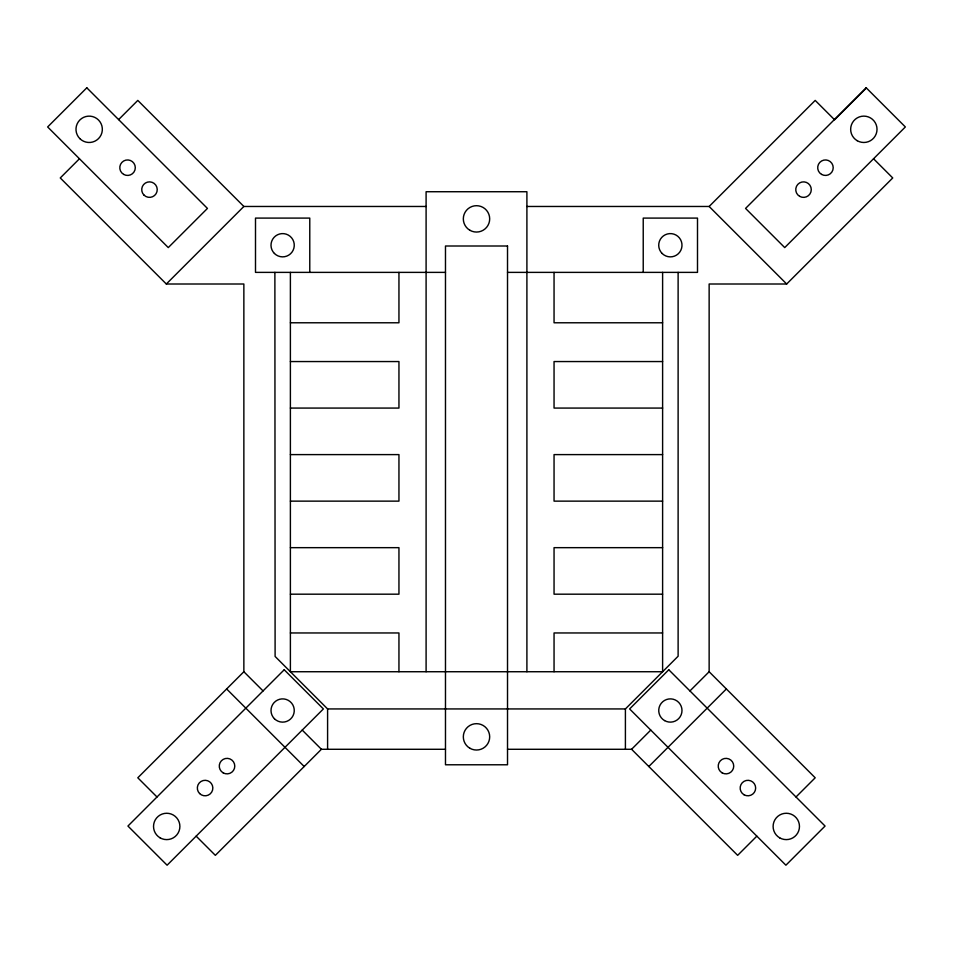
<?xml version="1.0" encoding="UTF-8"?>
<svg xmlns="http://www.w3.org/2000/svg" width="953" height="953" viewBox="0 0 953 953"><rect width="100%" height="100%" fill="white"/><g stroke="black" fill="none" stroke-linecap="round" stroke-linejoin="round"><path stroke-width="1.43" d="M79.456 158.758L60.265 177.949L166.322 284.006L243.861 284.006L243.861 671.734L137.804 777.791L156.995 796.982M118.613 119.602L137.804 100.41L243.861 206.467L426.098 206.467M166.322 284.006L243.861 206.467M526.902 206.467L709.139 206.467L815.196 100.41L834.578 119.792L866.384 87.986M445.48 749.284L321.411 749.284L215.354 855.341L196.163 836.15M796.005 796.982L815.196 777.791L709.139 671.734L709.139 284.006L786.678 284.006L892.735 177.949L873.544 158.758M274.881 272.379L275.107 656.45L327.594 708.937L625.406 708.937L678.119 656.224L678.119 272.379M507.52 749.284L631.589 749.284L650.78 730.081M689.948 690.925L709.139 671.734M648.814 766.51L726.365 688.959M756.837 836.15L737.646 855.341L631.589 749.284M445.48 272.379L255.499 272.379L255.499 218.094L309.773 218.094L309.773 272.379M507.52 272.379L697.501 272.379L697.501 218.094L643.227 218.094L643.227 272.379M290.391 322.781L398.95 322.781L398.95 272.379M662.609 322.781L554.05 322.781L554.05 272.379M290.391 361.556L398.95 361.556L398.95 408.075L290.391 408.075M662.609 361.556L554.05 361.556L554.05 408.075L662.609 408.075M290.391 454.605L398.95 454.605L398.95 501.135L290.391 501.135M662.609 454.605L554.05 454.605L554.05 501.135L662.609 501.135M290.391 547.665L398.95 547.665L398.95 594.184L290.391 594.184M662.609 547.665L554.05 547.665L554.05 594.184L662.609 594.184M290.391 632.959L398.95 632.959L398.95 671.734M662.609 632.959L554.05 632.959L554.05 671.734M709.139 206.467L786.678 284.006M243.861 671.734L263.052 690.925M302.22 730.081L321.411 749.284M226.635 688.959L304.186 766.51M662.609 272.379L662.609 671.734L290.391 671.734L290.391 272.379M625.406 708.937L625.406 749.284M526.902 671.734L526.902 191.732L426.098 191.732L426.098 671.734M327.594 708.937L327.594 749.284M86.806 87.795L47.65 126.952L168.276 247.589L207.444 208.421L86.806 87.795M284.208 669.768L127.94 826.048L167.097 865.205L323.377 708.937L284.208 669.768M866.194 87.795L745.556 208.421L784.724 247.589L905.35 126.952L866.194 87.795M668.792 669.768L629.623 708.937L785.903 865.205L825.06 826.048L668.792 669.768M507.52 246.005L445.48 246.005L445.48 764.782L507.52 764.782L507.52 246.005M664.551 720.575A11.627 11.627 0 0 0 681.991 710.509A11.627 11.627 0 0 0 664.551 700.431A11.627 11.627 0 0 0 664.551 720.575M662.132 253.462A11.627 11.627 0 0 0 681.598 248.245A11.627 11.627 0 0 0 667.35 233.997A11.627 11.627 0 0 0 662.132 253.462M722.1 772.835A7.755 7.755 0 0 0 733.727 766.117A7.755 7.755 0 0 0 722.1 759.398A7.755 7.755 0 0 0 722.1 772.835M223.145 772.835A7.755 7.755 0 0 0 234.783 766.117A7.755 7.755 0 0 0 223.145 759.398A7.755 7.755 0 0 0 223.145 772.835M199.606 793.539A7.755 7.755 0 0 0 212.579 790.061A7.755 7.755 0 0 0 203.084 780.567A7.755 7.755 0 0 0 199.606 793.539M274.416 718.729A11.627 11.627 0 0 0 293.869 713.511A11.627 11.627 0 0 0 279.622 699.276A11.627 11.627 0 0 0 274.416 718.729M821.581 174.411A7.755 7.755 0 0 0 833.208 167.692A7.755 7.755 0 0 0 821.581 160.974A7.755 7.755 0 0 0 821.581 174.411M799.638 196.342A7.755 7.755 0 0 0 811.277 189.623A7.755 7.755 0 0 0 799.638 182.905A7.755 7.755 0 0 0 799.638 196.342M143.998 195.103A7.755 7.755 0 0 0 156.971 191.636A7.755 7.755 0 0 0 147.477 182.13A7.755 7.755 0 0 0 143.998 195.103M123.676 174.411A7.755 7.755 0 0 0 135.302 167.692A7.755 7.755 0 0 0 123.676 160.974A7.755 7.755 0 0 0 123.676 174.411M744.031 794.766A7.755 7.755 0 0 0 755.658 788.048A7.755 7.755 0 0 0 744.031 781.341A7.755 7.755 0 0 0 744.031 794.766M779.697 837.854A13.187 13.187 0 0 0 799.472 826.43A13.187 13.187 0 0 0 779.697 815.018A13.187 13.187 0 0 0 779.697 837.854M79.838 138.626A13.187 13.187 0 0 0 101.9 132.717A13.187 13.187 0 0 0 85.758 116.576A13.187 13.187 0 0 0 79.838 138.626M160.116 837.854A13.187 13.187 0 0 0 179.891 826.43A13.187 13.187 0 0 0 160.116 815.018A13.187 13.187 0 0 0 160.116 837.854M857.247 140.722A13.187 13.187 0 0 0 877.022 129.31A13.187 13.187 0 0 0 857.247 117.886A13.187 13.187 0 0 0 857.247 140.722M274.416 253.462A11.627 11.627 0 0 0 293.869 248.245A11.627 11.627 0 0 0 279.622 233.997A11.627 11.627 0 0 0 274.416 253.462M469.912 230.292A13.187 13.187 0 0 0 489.687 218.868A13.187 13.187 0 0 0 469.912 207.456A13.187 13.187 0 0 0 469.912 230.292M469.912 748.272A13.187 13.187 0 0 0 489.687 736.848A13.187 13.187 0 0 0 469.912 725.436A13.187 13.187 0 0 0 469.912 748.272"/></g></svg>
